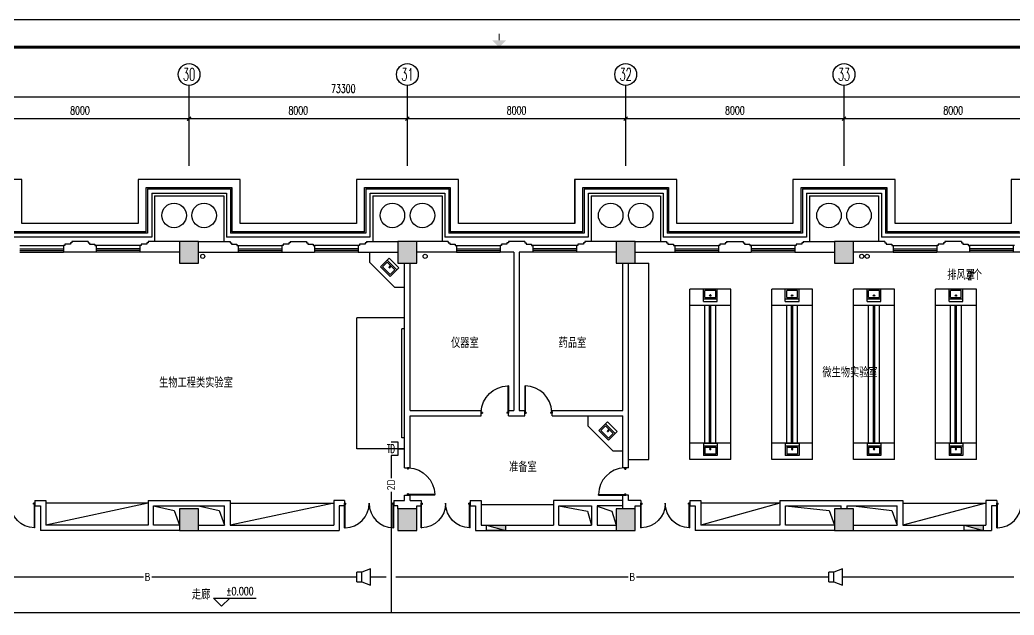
# Model space of a CAD drawing. Extents: x 190999 to 834799, y -200814 to 215286.
# Drawn here: x 470685 to 507118, y 134067 to 155886 of the extents above; entities that cross this region are included whole.
import ezdxf
from ezdxf.enums import TextEntityAlignment as Align

# ---------------------------------------------------------------- set-up
doc = ezdxf.new("R2010")
doc.units = 0
doc.header["$LTSCALE"] = 1000
doc.header["$MEASUREMENT"] = 0
for name, color, linetype in [('00-EQUIP', 3, 'Continuous'), ('00-SIG_TEXT', 7, 'Continuous'), ('00-WIRE-4', 6, 'Continuous'), ('A-墙线', 2, 'Continuous'), ('A-外包装修', 250, 'Continuous'), ('A-外窗', 145, 'Continuous'), ('A-家具', 250, 'Continuous'), ('A-门', 167, 'Continuous'), ('AXIS', 3, 'Continuous'), ('AXIS_TEXT', 7, 'Continuous'), ('COLUMN', 2, 'Continuous'), ('DIM_ELEV', 3, 'Continuous'), ('EQUIP_消火栓', 6, 'Continuous'), ('PUB_HATCH', 250, 'Continuous'), ('PUB_TEXT', 7, 'Continuous'), ('图框', 189, 'Continuous'), ('屋面排水', 7, 'Continuous'), ('房间名称', 7, 'Continuous'), ('桥架', 1, 'Continuous'), ('洞口线', 177, 'Continuous'), ('雨水管', 3, 'Continuous')]:
    doc.layers.add(name, color=color, linetype=linetype)
doc.styles.add('-GBCBIGGBENOR', font='GBENOR.shx', dxfattribs={"bigfont": 'GBCBIG.shx'})
doc.styles.add('_COMPLEX', font='COMPLEX.shx', dxfattribs={"width": 0.5})
doc.styles.add('_TCH_AXIS', font='COMPLEX', dxfattribs={"bigfont": 'GBCBIG'})
doc.styles.add('_TCH_DIM', font='SIMPLEX', dxfattribs={"bigfont": 'GBCBIG'})
doc.styles.add('COMPLEX', font='COMPLEX')
doc.styles.add('DIM_FONT', font='SIMPLEX', dxfattribs={"width": 0.7, "bigfont": 'GBCBIG'})
doc.styles.get("Standard").update_dxf_attribs({"font": 'simhei.ttf'})
doc.styles.add('zz-1', font='arial.ttf', dxfattribs={"width": 0.8})
doc.dimstyles.new('DIMN', dxfattribs={"dimtxt": 300, "dimasz": 100, "dimexe": 250, "dimexo": 300, "dimgap": 150, "dimtad": 1, "dimdec": 0, "dimzin": 0, "dimdsep": 46, "dimtxsty": 'DIM_FONT', "dimblk": 'ARCHTICK', "dimcen": 0.09, "dimclrt": 7, "dimazin": 2, "dimtfac": 1, "dimtdec": 0, "dimtix": 1, "dimtmove": 2, "dimatfit": 3, "dimfxl": 0, "dimtolj": 1, "dimtzin": 0, "dimarcsym": 0})

# ---------------------------------------------------------------- blocks, each defined once
blk = doc.blocks.new('TJAD_TK_A0')
at = {"layer": '图框'}
blk.add_line((2162, 399.3), (973, 399.3), dxfattribs=at)
at = {"layer": '图框', "const_width": 0.3}
blk.add_lwpolyline([(1567.5, 391.74), (1567.5, 394.24)], dxfattribs=at)
at = {"layer": '图框', "const_width": 1.2}
blk.add_lwpolyline([(2152, -431.7), (2152, 389.3), (998, 389.3), (998, -431.7)], close=True, dxfattribs=at)
at = {"layer": '图框'}
blk.add_solid([(1565, 391.74), (1570, 391.74), (1567.5, 389.24)], dxfattribs=at)
blk = doc.blocks.new('m1000')
at = {"layer": 'A-墙线'}
for p, q in [((0, 0), (0, 200)), ((1000, 0), (1000, 200))]:
    blk.add_line(p, q, dxfattribs=at)
at = {"layer": 'A-门'}
for p, q in [((0, 1100), (0, 100)), ((0, 1100), (20, 1100)), ((20, 1100), (20, 150)), ((0, 150), (30, 150)), ((0, 100), (50, 100)), ((30, 150), (30, 130)), ((30, 130), (50, 130)), ((50, 130), (50, 100)), ((950, 130), (950, 100)), ((970, 130), (950, 130)), ((1000, 100), (950, 100)), ((970, 150), (970, 130)), ((1000, 150), (970, 150)), ((1000, 150), (1000, 100))]:
    blk.add_line(p, q, dxfattribs=at)
blk.add_arc((0, 100), 1000, 2.866, 88.854, dxfattribs=at)
blk = doc.blocks.new('m1800')
at = {"layer": 'A-墙线'}
for p, q in [((-900, -100), (-900, 100)), ((900, -100), (900, 100))]:
    blk.add_line(p, q, dxfattribs=at)
at = {"layer": 'A-门'}
for p, q in [((-900, 900), (-900, 0)), ((-900, 900), (-880, 900)), ((-880, 900), (-880, 50)), ((880, 900), (880, 50)), ((900, 900), (880, 900)), ((900, 900), (900, 0)), ((-900, 50), (-870, 50)), ((-900, 0), (-850, 0)), ((-870, 50), (-870, 30)), ((-870, 30), (-850, 30)), ((-850, 30), (-850, 0)), ((850, 30), (850, 0)), ((870, 30), (850, 30)), ((900, 0), (850, 0)), ((870, 50), (870, 30)), ((900, 50), (870, 50))]:
    blk.add_line(p, q, dxfattribs=at)
for centre, start, end in [((-900, 0), 0, 88.7267), ((900, 0), 91.2733, 180)]:
    blk.add_arc(centre, 900, start, end, dxfattribs=at)
blk = doc.blocks.new('$TwtSys$00000434')
for p, q in [((-0.5, 0.5), (-0.5, -0.5)), ((-0.5, -0.5), (0.5, 0.5)), ((0.5, 0.5), (-0.5, 0.5)), ((0.5, -0.5), (0.5, 0.5)), ((-0.5, -0.5), (0.5, -0.5))]:
    blk.add_line(p, q)
blk.add_solid([(0.5, -0.5), (0.5, 0.5), (-0.5, -0.5)])
blk = doc.blocks.new('_ArchTick')
at = {"const_width": 0.5}
blk.add_lwpolyline([(-0.7, -0.7), (0.7, 0.7)], dxfattribs=at)
blk = doc.blocks.new('*D492')
at = {"layer": 'AXIS', "color": 0, "lineweight": -2}
for p, q in [((500885, 150867), (500885, 152517)), ((508885, 150867), (508885, 152517)), ((500885, 152267), (508885, 152267))]:
    blk.add_line(p, q, dxfattribs=at)
at = {"layer": 'Defpoints', "color": 0}
for p in [(508885, 152267), (500885, 150567), (508885, 150567)]:
    blk.add_point(p, dxfattribs=at)
at = {"layer": 'AXIS', "color": 0, "lineweight": -2, "xscale": 100, "yscale": 100, "zscale": 100, "rotation": 180}
blk.add_blockref('_ArchTick', (500885, 152267), dxfattribs=at)
at = {"layer": 'AXIS', "color": 0, "lineweight": -2, "xscale": 100, "yscale": 100, "zscale": 100}
blk.add_blockref('_ArchTick', (508885, 152267), dxfattribs=at)
at = {"layer": 'AXIS', "color": 7, "insert": (504885, 152567), "char_height": 300, "attachment_point": 5, "style": 'DIM_FONT'}
blk.add_mtext('\\A1;8000', dxfattribs=at)
blk = doc.blocks.new('*D493')
at = {"layer": 'AXIS', "color": 0, "lineweight": -2}
for p, q in [((492885, 150867), (492885, 152517)), ((500885, 150867), (500885, 152517)), ((492885, 152267), (500885, 152267))]:
    blk.add_line(p, q, dxfattribs=at)
at = {"layer": 'Defpoints', "color": 0}
for p in [(500885, 152267), (492885, 150567), (500885, 150567)]:
    blk.add_point(p, dxfattribs=at)
at = {"layer": 'AXIS', "color": 0, "lineweight": -2, "xscale": 100, "yscale": 100, "zscale": 100, "rotation": 180}
blk.add_blockref('_ArchTick', (492885, 152267), dxfattribs=at)
at = {"layer": 'AXIS', "color": 0, "lineweight": -2, "xscale": 100, "yscale": 100, "zscale": 100}
blk.add_blockref('_ArchTick', (500885, 152267), dxfattribs=at)
at = {"layer": 'AXIS', "color": 7, "insert": (496885, 152567), "char_height": 300, "attachment_point": 5, "style": 'DIM_FONT'}
blk.add_mtext('\\A1;8000', dxfattribs=at)
blk = doc.blocks.new('*D494')
at = {"layer": 'AXIS', "color": 0, "lineweight": -2}
for p, q in [((484885, 150867), (484885, 152517)), ((492885, 150867), (492885, 152517)), ((484885, 152267), (492885, 152267))]:
    blk.add_line(p, q, dxfattribs=at)
at = {"layer": 'Defpoints', "color": 0}
for p in [(492885, 152267), (484885, 150567), (492885, 150567)]:
    blk.add_point(p, dxfattribs=at)
at = {"layer": 'AXIS', "color": 0, "lineweight": -2, "xscale": 100, "yscale": 100, "zscale": 100, "rotation": 180}
blk.add_blockref('_ArchTick', (484885, 152267), dxfattribs=at)
at = {"layer": 'AXIS', "color": 0, "lineweight": -2, "xscale": 100, "yscale": 100, "zscale": 100}
blk.add_blockref('_ArchTick', (492885, 152267), dxfattribs=at)
at = {"layer": 'AXIS', "color": 7, "insert": (488885, 152567), "char_height": 300, "attachment_point": 5, "style": 'DIM_FONT'}
blk.add_mtext('\\A1;8000', dxfattribs=at)
blk = doc.blocks.new('*D495')
at = {"layer": 'AXIS', "color": 0, "lineweight": -2}
for p, q in [((476885, 150867), (476885, 152517)), ((484885, 150867), (484885, 152517)), ((476885, 152267), (484885, 152267))]:
    blk.add_line(p, q, dxfattribs=at)
at = {"layer": 'Defpoints', "color": 0}
for p in [(484885, 152267), (476885, 150567), (484885, 150567)]:
    blk.add_point(p, dxfattribs=at)
at = {"layer": 'AXIS', "color": 0, "lineweight": -2, "xscale": 100, "yscale": 100, "zscale": 100, "rotation": 180}
blk.add_blockref('_ArchTick', (476885, 152267), dxfattribs=at)
at = {"layer": 'AXIS', "color": 0, "lineweight": -2, "xscale": 100, "yscale": 100, "zscale": 100}
blk.add_blockref('_ArchTick', (484885, 152267), dxfattribs=at)
at = {"layer": 'AXIS', "color": 7, "insert": (480885, 152567), "char_height": 300, "attachment_point": 5, "style": 'DIM_FONT'}
blk.add_mtext('\\A1;8000', dxfattribs=at)
blk = doc.blocks.new('*D496')
at = {"layer": 'AXIS', "color": 0, "lineweight": -2}
for p, q in [((468885, 150867), (468885, 152517)), ((476885, 150867), (476885, 152517)), ((468885, 152267), (476885, 152267))]:
    blk.add_line(p, q, dxfattribs=at)
at = {"layer": 'Defpoints', "color": 0}
for p in [(476885, 152267), (468885, 150567), (476885, 150567)]:
    blk.add_point(p, dxfattribs=at)
at = {"layer": 'AXIS', "color": 0, "lineweight": -2, "xscale": 100, "yscale": 100, "zscale": 100, "rotation": 180}
blk.add_blockref('_ArchTick', (468885, 152267), dxfattribs=at)
at = {"layer": 'AXIS', "color": 0, "lineweight": -2, "xscale": 100, "yscale": 100, "zscale": 100}
blk.add_blockref('_ArchTick', (476885, 152267), dxfattribs=at)
at = {"layer": 'AXIS', "color": 7, "insert": (472885, 152567), "char_height": 300, "attachment_point": 5, "style": 'DIM_FONT'}
blk.add_mtext('\\A1;8000', dxfattribs=at)
blk = doc.blocks.new('*D501')
at = {"layer": 'AXIS', "color": 0, "lineweight": -2}
for p, q in [((445885, 150867), (445885, 153317)), ((445885, 153067), (519185, 153067)), ((519185, 150867), (519185, 153317))]:
    blk.add_line(p, q, dxfattribs=at)
at = {"layer": 'Defpoints', "color": 0}
for p in [(519185, 153067), (445885, 150567), (519185, 150567)]:
    blk.add_point(p, dxfattribs=at)
at = {"layer": 'AXIS', "color": 0, "lineweight": -2, "xscale": 100, "yscale": 100, "zscale": 100, "rotation": 180}
blk.add_blockref('_ArchTick', (445885, 153067), dxfattribs=at)
at = {"layer": 'AXIS', "color": 0, "lineweight": -2, "xscale": 100, "yscale": 100, "zscale": 100}
blk.add_blockref('_ArchTick', (519185, 153067), dxfattribs=at)
at = {"layer": 'AXIS', "color": 7, "insert": (482535, 153367), "char_height": 300, "attachment_point": 5, "style": 'DIM_FONT'}
blk.add_mtext('\\A1;73300', dxfattribs=at)
blk = doc.blocks.new('_AXISO')
blk.add_circle((0, 0), 0.5)
at = {"layer": 'AXIS_TEXT', "style": 'COMPLEX', "width": 1.041667}
blk.add_attdef('A', text='', height=0.56, dxfattribs=at).set_placement((-0.25, -0.28), (0.25, -0.28), align=Align.FIT)
blk = doc.blocks.new('$plan$00001609')
at = {"linetype": 'Continuous'}
for p, q in [((0, -251), (0, 251)), ((0, 251), (450, 251)), ((93, -251), (93, 251)), ((146, -199), (146, 199)), ((146, 199), (397, 199)), ((397, 199), (397, -199)), ((450, 251), (450, -251)), ((0, -251), (450, -251)), ((146, -199), (397, -199))]:
    blk.add_line(p, q, dxfattribs=at)
blk.add_line((238, 2), (238, 0))
blk.add_arc((212, 0), 26, 4.716, 0, dxfattribs=at)
at = {"style": 'zz-1'}
for tag in ['YSIZE', 'XSIZE']:
    blk.add_attdef(tag, (0, 0), '', height=0.5, dxfattribs=at)
blk = doc.blocks.new('_LINKPT1')
at = {"color": 0}
blk.add_line((0, 0), (0, 0), dxfattribs=at)
blk = doc.blocks.new('IO37IMB6')
for p, q in [((-0.5, 0.499), (-0.5, 0.999)), ((0.5, 0.999), (0.5, 0.499)), ((0.5, 0.499), (-0.5, 0.499)), ((0, 0.5), (0, 0))]:
    blk.add_line(p, q)
at = {"xscale": 0.002, "yscale": 0.002, "zscale": 0.002}
for p in [(0, 1.384), (-0.5, 0.499), (0, 0), (0.5, 0.499)]:
    blk.add_blockref('_LINKPT1', p, dxfattribs=at)
at = {"style": '_COMPLEX', "width": 0.6, "flags": 8}
blk.add_attdef('$TEXT$', text='', height=0.6, dxfattribs=at).set_placement((0, 1), align=Align.MIDDLE_CENTER)
at = {"flags": 9}
blk.add_attdef('A', (0, 0), '', height=0.00002, dxfattribs=at)
blk = doc.blocks.new('OS28WV87')
for p, q in [((0, 0.35), (0, -0.35)), ((0, 0.35), (0.35, 0.35)), ((0.35, 0.35), (1, 0.6)), ((0.35, 0.35), (0.35, -0.35)), ((1, 0.6), (1, -0.6)), ((0.35, -0.35), (0, -0.35)), ((1, -0.6), (0.35, -0.35))]:
    blk.add_line(p, q)
at = {"xscale": 0.002, "yscale": 0.002, "zscale": 0.002}
for p in [(0, 0), (0.175, 0.35), (1, 0), (0.175, -0.35)]:
    blk.add_blockref('_LINKPT1', p, dxfattribs=at)
at = {"flags": 9}
blk.add_attdef('A', (0, 0), '', height=0.00002, dxfattribs=at)

msp = doc.modelspace()

# ---------------------------------------------------------------- hatches: boundary and pattern name
at = {"layer": 'PUB_HATCH'}
for points in [[(476534.6, 147767.4), (476534.6, 146967.4), (477234.6, 146967.4), (477234.6, 147767.4)], [(484534.6, 147767.4), (484534.6, 146967.4), (485234.6, 146967.4), (485234.6, 147767.4)], [(492534.6, 147767.4), (492534.6, 146967.4), (493234.6, 146967.4), (493234.6, 147767.4)], [(500534.6, 147767.4), (500534.6, 146967.4), (501234.6, 146967.4), (501234.6, 147767.4)], [(476534.6, 137967.4), (476534.6, 137167.4), (477234.6, 137167.4), (477234.6, 137967.4)], [(484534.6, 137967.4), (484534.6, 137167.4), (485234.6, 137167.4), (485234.6, 137967.4)], [(492534.6, 137967.4), (492534.6, 137167.4), (493234.6, 137167.4), (493234.6, 137967.4)], [(500534.6, 137967.4), (500534.6, 137167.4), (501234.6, 137167.4), (501234.6, 137967.4)]]:
    msp.add_hatch(color=256, dxfattribs=at).paths.add_polyline_path(points)

# ---------------------------------------------------------------- linework, layer by layer
at = {"layer": '00-WIRE-4'}
for p, q in [((484285.1, 139917.4), (484285.1, 139089.7)), ((484285.1, 138589.1), (484285.1, 134167.4)), ((468460.1, 135467.4), (475213.8, 135467.4)), ((475518.8, 135467.4), (483034.6, 135467.4)), ((483534.6, 135467.4), (484110.1, 135467.4)), ((484460.1, 135467.4), (492975.1, 135467.4)), ((493280.1, 135467.4), (500334.6, 135467.4)), ((500834.6, 135467.4), (507102.1, 135467.4))]:
    msp.add_line(p, q, dxfattribs=at)
at = {"layer": 'A-墙线'}
for p, q in [((472334.6, 147617.4), (472284.6, 147617.4)), ((472284.6, 147617.4), (472284.6, 147367.4)), ((472334.6, 147667.4), (472334.6, 147617.4)), ((472534.6, 147667.4), (472334.6, 147667.4)), ((472534.6, 147717.4), (472534.6, 147667.4)), ((472584.6, 147717.4), (472534.6, 147717.4)), ((473184.6, 147767.4), (472584.6, 147767.4)), ((472584.6, 147767.4), (472584.6, 147717.4)), ((473184.6, 147767.4), (473184.6, 147717.4)), ((473184.6, 147717.4), (473234.6, 147717.4)), ((473234.6, 147717.4), (473234.6, 147667.4)), ((473234.6, 147667.4), (473434.6, 147667.4)), ((473434.6, 147667.4), (473434.6, 147617.4)), ((473434.6, 147617.4), (473484.6, 147617.4)), ((473484.6, 147617.4), (473484.6, 147367.4)), ((475134.6, 147617.4), (475084.6, 147617.4)), ((475084.6, 147617.4), (475084.6, 147367.4)), ((475134.6, 147667.4), (475134.6, 147617.4)), ((475334.6, 147667.4), (475134.6, 147667.4)), ((475334.6, 147717.4), (475334.6, 147667.4)), ((475384.6, 147717.4), (475334.6, 147717.4)), ((476534.6, 147767.4), (475384.6, 147767.4)), ((475384.6, 147767.4), (475384.6, 147717.4)), ((477234.6, 147767.4), (478384.6, 147767.4)), ((478384.6, 147767.4), (478384.6, 147717.4)), ((478384.6, 147717.4), (478434.6, 147717.4)), ((478434.6, 147717.4), (478434.6, 147667.4)), ((478434.6, 147667.4), (478634.6, 147667.4)), ((478634.6, 147667.4), (478634.6, 147617.4)), ((478634.6, 147617.4), (478684.6, 147617.4)), ((478684.6, 147617.4), (478684.6, 147367.4)), ((480334.6, 147617.4), (480284.6, 147617.4)), ((480284.6, 147617.4), (480284.6, 147367.4)), ((480334.6, 147667.4), (480334.6, 147617.4)), ((480534.6, 147667.4), (480334.6, 147667.4)), ((480534.6, 147717.4), (480534.6, 147667.4)), ((480584.6, 147717.4), (480534.6, 147717.4)), ((480584.6, 147767.4), (481184.6, 147767.4)), ((480584.6, 147767.4), (480584.6, 147717.4)), ((481184.6, 147767.4), (481184.6, 147717.4)), ((481184.6, 147717.4), (481234.6, 147717.4)), ((481234.6, 147717.4), (481234.6, 147667.4)), ((481234.6, 147667.4), (481434.6, 147667.4)), ((481434.6, 147667.4), (481434.6, 147617.4)), ((481434.6, 147617.4), (481484.6, 147617.4)), ((481484.6, 147617.4), (481484.6, 147367.4)), ((483134.6, 147617.4), (483084.6, 147617.4)), ((483084.6, 147617.4), (483084.6, 147367.4)), ((483134.6, 147667.4), (483134.6, 147617.4)), ((483334.6, 147667.4), (483134.6, 147667.4)), ((483334.6, 147717.4), (483334.6, 147667.4)), ((483384.6, 147717.4), (483334.6, 147717.4)), ((483384.6, 147767.4), (484534.6, 147767.4)), ((483384.6, 147767.4), (483384.6, 147717.4)), ((486384.6, 147767.4), (485234.6, 147767.4)), ((486384.6, 147767.4), (486384.6, 147717.4)), ((486384.6, 147717.4), (486434.6, 147717.4)), ((486434.6, 147717.4), (486434.6, 147667.4)), ((486434.6, 147667.4), (486634.6, 147667.4)), ((486634.6, 147667.4), (486634.6, 147617.4)), ((486634.6, 147617.4), (486684.6, 147617.4)), ((486684.6, 147617.4), (486684.6, 147367.4)), ((488334.6, 147617.4), (488284.6, 147617.4)), ((488284.6, 147617.4), (488284.6, 147367.4)), ((488334.6, 147667.4), (488334.6, 147617.4)), ((488534.6, 147667.4), (488334.6, 147667.4)), ((488534.6, 147717.4), (488534.6, 147667.4)), ((488584.6, 147717.4), (488534.6, 147717.4)), ((489184.6, 147767.4), (488584.6, 147767.4)), ((488584.6, 147767.4), (488584.6, 147717.4)), ((489184.6, 147767.4), (489184.6, 147717.4)), ((489184.6, 147717.4), (489234.6, 147717.4)), ((489234.6, 147717.4), (489234.6, 147667.4)), ((489234.6, 147667.4), (489434.6, 147667.4)), ((489434.6, 147667.4), (489434.6, 147617.4)), ((489434.6, 147617.4), (489484.6, 147617.4)), ((489484.6, 147617.4), (489484.6, 147367.4)), ((491134.6, 147617.4), (491084.6, 147617.4)), ((491084.6, 147617.4), (491084.6, 147367.4)), ((491134.6, 147667.4), (491134.6, 147617.4)), ((491334.6, 147667.4), (491134.6, 147667.4)), ((491334.6, 147717.4), (491334.6, 147667.4)), ((491384.6, 147717.4), (491334.6, 147717.4)), ((492534.6, 147767.4), (491384.6, 147767.4)), ((491384.6, 147767.4), (491384.6, 147717.4)), ((493234.6, 147767.4), (494384.6, 147767.4)), ((494384.6, 147767.4), (494384.6, 147717.4)), ((494384.6, 147717.4), (494434.6, 147717.4)), ((494434.6, 147717.4), (494434.6, 147667.4)), ((494434.6, 147667.4), (494634.6, 147667.4)), ((494634.6, 147667.4), (494634.6, 147617.4)), ((494634.6, 147617.4), (494684.6, 147617.4)), ((494684.6, 147617.4), (494684.6, 147367.4)), ((496334.6, 147617.4), (496284.6, 147617.4)), ((496284.6, 147617.4), (496284.6, 147367.4)), ((496334.6, 147667.4), (496334.6, 147617.4)), ((496534.6, 147667.4), (496334.6, 147667.4)), ((496534.6, 147717.4), (496534.6, 147667.4)), ((496584.6, 147717.4), (496534.6, 147717.4)), ((496584.6, 147767.4), (497184.6, 147767.4)), ((496584.6, 147767.4), (496584.6, 147717.4)), ((497184.6, 147767.4), (497184.6, 147717.4)), ((497184.6, 147717.4), (497234.6, 147717.4)), ((497234.6, 147717.4), (497234.6, 147667.4)), ((497234.6, 147667.4), (497434.6, 147667.4)), ((497434.6, 147667.4), (497434.6, 147617.4)), ((497434.6, 147617.4), (497484.6, 147617.4)), ((497484.6, 147617.4), (497484.6, 147367.4)), ((499134.6, 147617.4), (499084.6, 147617.4)), ((499084.6, 147617.4), (499084.6, 147367.4)), ((499134.6, 147667.4), (499134.6, 147617.4)), ((499334.6, 147667.4), (499134.6, 147667.4)), ((499334.6, 147717.4), (499334.6, 147667.4)), ((499384.6, 147717.4), (499334.6, 147717.4)), ((499384.6, 147767.4), (500534.6, 147767.4)), ((499384.6, 147767.4), (499384.6, 147717.4)), ((502384.6, 147767.4), (501234.6, 147767.4)), ((502384.6, 147767.4), (502384.6, 147717.4)), ((502384.6, 147717.4), (502434.6, 147717.4)), ((502434.6, 147717.4), (502434.6, 147667.4)), ((502434.6, 147667.4), (502634.6, 147667.4)), ((502634.6, 147667.4), (502634.6, 147617.4)), ((502634.6, 147617.4), (502684.6, 147617.4)), ((502684.6, 147617.4), (502684.6, 147367.4)), ((504334.6, 147617.4), (504284.6, 147617.4)), ((504284.6, 147617.4), (504284.6, 147367.4)), ((504334.6, 147667.4), (504334.6, 147617.4)), ((504534.6, 147667.4), (504334.6, 147667.4)), ((504534.6, 147717.4), (504534.6, 147667.4)), ((504584.6, 147717.4), (504534.6, 147717.4)), ((505184.6, 147767.4), (504584.6, 147767.4)), ((504584.6, 147767.4), (504584.6, 147717.4)), ((505184.6, 147767.4), (505184.6, 147717.4)), ((505184.6, 147717.4), (505234.6, 147717.4)), ((505234.6, 147717.4), (505234.6, 147667.4)), ((505234.6, 147667.4), (505434.6, 147667.4)), ((505434.6, 147667.4), (505434.6, 147617.4)), ((505434.6, 147617.4), (505484.6, 147617.4)), ((505484.6, 147617.4), (505484.6, 147367.4)), ((507134.6, 147617.4), (507084.6, 147617.4)), ((507084.6, 147617.4), (507084.6, 147367.4)), ((473484.6, 147367.4), (472284.6, 147367.4)), ((476534.6, 147367.4), (475084.6, 147367.4)), ((477234.6, 147367.4), (478684.6, 147367.4)), ((480284.6, 147367.4), (481484.6, 147367.4)), ((483084.6, 147367.4), (484534.6, 147367.4)), ((486684.6, 147367.4), (485234.6, 147367.4)), ((488784.6, 147367.4), (488284.6, 147367.4)), ((488784.6, 147367.4), (488784.6, 141567.4)), ((488984.6, 147367.4), (488984.6, 141567.4)), ((489484.6, 147367.4), (488984.6, 147367.4)), ((492534.6, 147367.4), (491084.6, 147367.4)), ((493234.6, 147367.4), (494684.6, 147367.4)), ((496284.6, 147367.4), (497484.6, 147367.4)), ((499084.6, 147367.4), (500534.6, 147367.4)), ((502684.6, 147367.4), (501234.6, 147367.4)), ((505484.6, 147367.4), (504284.6, 147367.4)), ((508484.6, 147367.4), (507084.6, 147367.4)), ((484784.6, 139467.4), (484784.6, 146967.4)), ((484984.6, 141567.4), (484984.6, 146967.4)), ((492784.6, 141567.4), (492784.6, 146967.4)), ((492984.6, 139467.4), (492984.6, 146967.4)), ((484984.6, 141567.4), (487584.6, 141567.4)), ((484984.6, 141367.4), (487584.6, 141367.4)), ((484984.6, 139467.4), (484984.6, 141367.4)), ((488584.6, 141567.4), (488784.6, 141567.4)), ((488584.6, 141367.4), (489184.6, 141367.4)), ((488984.6, 141567.4), (489184.6, 141567.4)), ((490184.6, 141567.4), (492784.6, 141567.4)), ((490184.6, 141367.4), (492784.6, 141367.4)), ((492784.6, 139467.4), (492784.6, 141367.4)), ((484784.6, 138267.4), (484784.6, 138467.4)), ((484984.6, 138267.4), (484984.6, 138467.4)), ((492784.6, 137967.4), (492784.6, 138467.4)), ((492984.6, 138267.4), (492984.6, 138467.4)), ((471234.6, 138267.4), (471634.6, 138267.4)), ((471634.6, 138267.4), (471634.6, 137367.4)), ((475384.6, 138267.4), (475384.6, 137367.4)), ((475384.6, 138267.4), (478384.6, 138267.4)), ((478384.6, 138267.4), (478384.6, 137367.4)), ((482584.6, 138267.4), (482184.6, 138267.4)), ((482184.6, 138267.4), (482184.6, 137367.4)), ((484384.6, 138267.4), (484784.6, 138267.4)), ((484984.6, 138267.4), (485384.6, 138267.4)), ((487184.6, 138267.4), (487584.6, 138267.4)), ((487584.6, 138267.4), (487584.6, 137367.4)), ((493434.6, 138267.4), (492984.6, 138267.4)), ((495234.6, 138267.4), (495634.6, 138267.4)), ((495634.6, 138267.4), (495634.6, 137367.4)), ((498534.6, 138267.4), (498534.6, 137367.4)), ((498534.6, 138267.4), (503034.6, 138267.4)), ((503034.6, 138267.4), (503034.6, 137367.4)), ((506484.6, 138267.4), (506084.6, 138267.4)), ((506084.6, 138267.4), (506084.6, 137367.4)), ((471234.6, 138067.4), (471434.6, 138067.4)), ((471434.6, 138067.4), (471434.6, 137167.4)), ((475584.6, 138067.4), (478184.6, 138067.4)), ((475584.6, 137367.4), (475584.6, 138067.4)), ((478184.6, 137367.4), (478184.6, 138067.4)), ((482584.6, 138067.4), (482384.6, 138067.4)), ((482384.6, 138067.4), (482384.6, 137167.4)), ((484534.6, 138067.4), (484384.6, 138067.4)), ((484534.6, 137967.4), (484534.6, 138067.4)), ((485234.6, 138067.4), (485384.6, 138067.4)), ((485234.6, 137967.4), (485234.6, 138067.4)), ((487184.6, 138067.4), (487384.6, 138067.4)), ((487384.6, 138067.4), (487384.6, 137167.4)), ((493234.6, 138067.4), (493434.6, 138067.4)), ((493234.6, 137967.4), (493234.6, 138067.4)), ((495234.6, 138067.4), (495434.6, 138067.4)), ((495434.6, 138067.4), (495434.6, 137167.4)), ((498734.6, 138067.4), (500784.6, 138067.4)), ((498734.6, 137367.4), (498734.6, 138067.4)), ((500784.6, 137967.4), (500784.6, 138067.4)), ((500984.6, 138067.4), (502834.6, 138067.4)), ((500984.6, 138067.4), (500984.6, 137967.4)), ((502834.6, 137367.4), (502834.6, 138067.4)), ((506484.6, 138067.4), (506284.6, 138067.4)), ((506284.6, 138067.4), (506284.6, 137167.4)), ((475384.6, 137367.4), (471634.6, 137367.4)), ((476534.6, 137367.4), (475584.6, 137367.4)), ((477234.6, 137367.4), (478184.6, 137367.4)), ((478384.6, 137367.4), (482184.6, 137367.4)), ((487584.6, 137367.4), (490234.6, 137367.4)), ((490434.6, 137367.4), (491634.6, 137367.4)), ((491834.6, 137367.4), (492534.6, 137367.4)), ((498534.6, 137367.4), (495634.6, 137367.4)), ((500534.6, 137367.4), (498734.6, 137367.4)), ((501234.6, 137367.4), (502834.6, 137367.4)), ((503034.6, 137367.4), (506084.6, 137367.4)), ((476534.6, 137167.4), (471434.6, 137167.4)), ((477234.6, 137167.4), (482384.6, 137167.4)), ((487384.6, 137167.4), (492534.6, 137167.4)), ((500534.6, 137167.4), (495434.6, 137167.4)), ((501234.6, 137167.4), (506284.6, 137167.4))]:
    msp.add_line(p, q, dxfattribs=at)
for points in [[(492784.6, 138267.4), (490234.6, 138267.4), (490234.6, 137367.4)], [(490434.6, 137367.4), (490434.6, 138067.4), (491634.6, 138067.4), (491634.6, 137367.4)], [(492784.6, 138067.4), (491834.6, 138067.4), (491834.6, 137367.4)]]:
    msp.add_lwpolyline(points, dxfattribs=at)
at = {"layer": 'A-外包装修'}
for p, q in [((475314.6, 148117.4), (475314.6, 149737.4)), ((475316, 149737.4), (478453.2, 149737.4)), ((475364.6, 149687.4), (475364.6, 148067.4)), ((475366, 149687.4), (478403.2, 149687.4)), ((475514.6, 149537.4), (475514.6, 147917.4)), ((475516, 149537.4), (478253.2, 149537.4)), ((475614.6, 149437.4), (475614.6, 147767.4)), ((475616, 149437.4), (478153.2, 149437.4)), ((478154.6, 149437.4), (478154.6, 147767.4)), ((478254.6, 149537.4), (478254.6, 147917.4)), ((478404.6, 149687.4), (478404.6, 148067.4)), ((478454.6, 148117.4), (478454.6, 149737.4)), ((483314.6, 148117.4), (483314.6, 149737.4)), ((483316, 149737.4), (486453.2, 149737.4)), ((483364.6, 149687.4), (483364.6, 148067.4)), ((483366, 149687.4), (486403.2, 149687.4)), ((483514.6, 149537.4), (483514.6, 147917.4)), ((483516, 149537.4), (486253.2, 149537.4)), ((483614.6, 149437.4), (483614.6, 147767.4)), ((483616, 149437.4), (486153.2, 149437.4)), ((486154.6, 149437.4), (486154.6, 147767.4)), ((486254.6, 149537.4), (486254.6, 147917.4)), ((486404.6, 149687.4), (486404.6, 148067.4)), ((486454.6, 148117.4), (486454.6, 149737.4)), ((491314.6, 148117.4), (491314.6, 149737.4)), ((491316, 149737.4), (494453.2, 149737.4)), ((491364.6, 149687.4), (491364.6, 148067.4)), ((491366, 149687.4), (494403.2, 149687.4)), ((491514.6, 149537.4), (491514.6, 147917.4)), ((491516, 149537.4), (494253.2, 149537.4)), ((491614.6, 149437.4), (491614.6, 147767.4)), ((491616, 149437.4), (494153.2, 149437.4)), ((494154.6, 149437.4), (494154.6, 147767.4)), ((494254.6, 149537.4), (494254.6, 147917.4)), ((494404.6, 149687.4), (494404.6, 148067.4)), ((494454.6, 148117.4), (494454.6, 149737.4)), ((499314.6, 148117.4), (499314.6, 149737.4)), ((499316, 149737.4), (502453.2, 149737.4)), ((499364.6, 149687.4), (499364.6, 148067.4)), ((499366, 149687.4), (502403.2, 149687.4)), ((499514.6, 149537.4), (499514.6, 147917.4)), ((499516, 149537.4), (502253.2, 149537.4)), ((499614.6, 149437.4), (499614.6, 147767.4)), ((499616, 149437.4), (502153.2, 149437.4)), ((502154.6, 149437.4), (502154.6, 147767.4)), ((502254.6, 149537.4), (502254.6, 147917.4)), ((502404.6, 149687.4), (502404.6, 148067.4)), ((502454.6, 148117.4), (502454.6, 149737.4)), ((475364.6, 148067.4), (470404.6, 148067.4)), ((475314.6, 148117.4), (470454.6, 148117.4)), ((483364.6, 148067.4), (478404.6, 148067.4)), ((483314.6, 148117.4), (478454.6, 148117.4)), ((491364.6, 148067.4), (486404.6, 148067.4)), ((491314.6, 148117.4), (486454.6, 148117.4)), ((499364.6, 148067.4), (494404.6, 148067.4)), ((499314.6, 148117.4), (494454.6, 148117.4)), ((507364.6, 148067.4), (502404.6, 148067.4)), ((507314.6, 148117.4), (502454.6, 148117.4)), ((475514.6, 147917.4), (470254.6, 147917.4)), ((483514.6, 147917.4), (478254.6, 147917.4)), ((491514.6, 147917.4), (486254.6, 147917.4)), ((499514.6, 147917.4), (494254.6, 147917.4)), ((507514.6, 147917.4), (502254.6, 147917.4))]:
    msp.add_line(p, q, dxfattribs=at)
for centre in [(476334.6, 148717.4), (477434.6, 148717.4), (484334.6, 148717.4), (485434.6, 148717.4), (492334.6, 148717.4), (493434.6, 148717.4), (500334.6, 148717.4), (501434.6, 148717.4)]:
    msp.add_circle(centre, 450, dxfattribs=at)
at = {"layer": 'A-外窗'}
for p, q in [((470684.6, 147617.4), (472284.6, 147617.4)), ((475084.6, 147617.4), (473484.6, 147617.4)), ((478684.6, 147617.4), (480284.6, 147617.4)), ((483084.6, 147617.4), (481484.6, 147617.4)), ((486684.6, 147617.4), (488284.6, 147617.4)), ((491084.6, 147617.4), (489484.6, 147617.4)), ((494684.6, 147617.4), (496284.6, 147617.4)), ((499084.6, 147617.4), (497484.6, 147617.4)), ((502684.6, 147617.4), (504284.6, 147617.4)), ((507084.6, 147617.4), (505484.6, 147617.4)), ((470684.6, 147497.4), (472284.6, 147497.4)), ((470684.6, 147437.4), (472284.6, 147437.4)), ((470684.6, 147367.4), (472284.6, 147367.4)), ((475084.6, 147497.4), (473484.6, 147497.4)), ((475084.6, 147437.4), (473484.6, 147437.4)), ((475084.6, 147367.4), (473484.6, 147367.4)), ((478684.6, 147497.4), (480284.6, 147497.4)), ((478684.6, 147437.4), (480284.6, 147437.4)), ((478684.6, 147367.4), (480284.6, 147367.4)), ((483084.6, 147497.4), (481484.6, 147497.4)), ((483084.6, 147437.4), (481484.6, 147437.4)), ((483084.6, 147367.4), (481484.6, 147367.4)), ((486684.6, 147497.4), (488284.6, 147497.4)), ((486684.6, 147437.4), (488284.6, 147437.4)), ((486684.6, 147367.4), (488284.6, 147367.4)), ((491084.6, 147497.4), (489484.6, 147497.4)), ((491084.6, 147437.4), (489484.6, 147437.4)), ((491084.6, 147367.4), (489484.6, 147367.4)), ((494684.6, 147497.4), (496284.6, 147497.4)), ((494684.6, 147437.4), (496284.6, 147437.4)), ((494684.6, 147367.4), (496284.6, 147367.4)), ((499084.6, 147497.4), (497484.6, 147497.4)), ((499084.6, 147437.4), (497484.6, 147437.4)), ((499084.6, 147367.4), (497484.6, 147367.4)), ((502684.6, 147497.4), (504284.6, 147497.4)), ((502684.6, 147437.4), (504284.6, 147437.4)), ((502684.6, 147367.4), (504284.6, 147367.4)), ((507084.6, 147497.4), (505484.6, 147497.4)), ((507084.6, 147437.4), (505484.6, 147437.4)), ((507084.6, 147367.4), (505484.6, 147367.4))]:
    msp.add_line(p, q, dxfattribs=at)
at = {"layer": 'A-家具'}
for p, q in [((483509.6, 146992.4), (483509.6, 147367.4)), ((483509.6, 146992.4), (484409.6, 146092.4)), ((493234.6, 146967.4), (493734.6, 146967.4)), ((493734.6, 139767.4), (493734.6, 146967.4)), ((484409.6, 146092.4), (484784.6, 146092.4)), ((495234.6, 139767.4), (495234.6, 146017.4)), ((496734.6, 146017.4), (495234.6, 146017.4)), ((496734.6, 139767.4), (496734.6, 146017.4)), ((498234.6, 139767.4), (498234.6, 146017.4)), ((499734.6, 146017.4), (498234.6, 146017.4)), ((499734.6, 139767.4), (499734.6, 146017.4)), ((501234.6, 139767.4), (501234.6, 146017.4)), ((502734.6, 146017.4), (501234.6, 146017.4)), ((502734.6, 139767.4), (502734.6, 146017.4)), ((504234.6, 139767.4), (504234.6, 146017.4)), ((505734.6, 146017.4), (504234.6, 146017.4)), ((505734.6, 139767.4), (505734.6, 146017.4)), ((496734.6, 145417.4), (495234.6, 145417.4)), ((495784.6, 140367.4), (495784.6, 145417.4)), ((495959.6, 140367.4), (495959.6, 145417.4)), ((496009.6, 140367.4), (496009.6, 145417.4)), ((496184.6, 140367.4), (496184.6, 145417.4)), ((499734.6, 145417.4), (498234.6, 145417.4)), ((498784.6, 140367.4), (498784.6, 145417.4)), ((498959.6, 140367.4), (498959.6, 145417.4)), ((499009.6, 140367.4), (499009.6, 145417.4)), ((499184.6, 140367.4), (499184.6, 145417.4)), ((502734.6, 145417.4), (501234.6, 145417.4)), ((501784.6, 140367.4), (501784.6, 145417.4)), ((501959.6, 140367.4), (501959.6, 145417.4)), ((502009.6, 140367.4), (502009.6, 145417.4)), ((502184.6, 140367.4), (502184.6, 145417.4)), ((505734.6, 145417.4), (504234.6, 145417.4)), ((504784.6, 140367.4), (504784.6, 145417.4)), ((504959.6, 140367.4), (504959.6, 145417.4)), ((505009.6, 140367.4), (505009.6, 145417.4)), ((505184.6, 140367.4), (505184.6, 145417.4)), ((483034.6, 140167.4), (483034.6, 144967.4)), ((484784.6, 144967.4), (483034.6, 144967.4)), ((484684.6, 140567.4), (484684.6, 144567.4)), ((484784.6, 144567.4), (484684.6, 144567.4)), ((491509.6, 140992.4), (491509.6, 141367.4)), ((491509.6, 140992.4), (492409.6, 140092.4)), ((484784.6, 140567.4), (484684.6, 140567.4)), ((496734.6, 140367.4), (495234.6, 140367.4)), ((499734.6, 140367.4), (498234.6, 140367.4)), ((502734.6, 140367.4), (501234.6, 140367.4)), ((505734.6, 140367.4), (504234.6, 140367.4)), ((484784.6, 140167.4), (483034.6, 140167.4)), ((492409.6, 140092.4), (492784.6, 140092.4)), ((492984.6, 139767.4), (493734.6, 139767.4)), ((496734.6, 139767.4), (495234.6, 139767.4)), ((499734.6, 139767.4), (498234.6, 139767.4)), ((502734.6, 139767.4), (501234.6, 139767.4)), ((505734.6, 139767.4), (504234.6, 139767.4)), ((475384.6, 138167.4), (471634.6, 138167.4)), ((475384.6, 138167.4), (471634.6, 137367.4)), ((478384.6, 138167.4), (482184.6, 138167.4)), ((482184.6, 138167.4), (478384.6, 137367.4)), ((487584.6, 138117.4), (490234.6, 138117.4)), ((498534.6, 138167.4), (495634.6, 138167.4)), ((498534.6, 138167.4), (495634.6, 137367.4)), ((503034.6, 138167.4), (506084.6, 138167.4)), ((506084.6, 138167.4), (503034.6, 137367.4))]:
    msp.add_line(p, q, dxfattribs=at)
at = {"layer": 'AXIS'}
for p, q in [((476884.6, 150537.4), (476884.6, 153486.5)), ((484884.6, 150537.4), (484884.6, 153486.5)), ((492884.6, 150537.4), (492884.6, 153486.5)), ((500884.6, 150537.4), (500884.6, 153486.5))]:
    msp.add_line(p, q, dxfattribs=at)
at = {"layer": 'COLUMN'}
for p, q in [((476534.6, 147767.4), (476534.6, 146967.4)), ((477234.6, 147767.4), (476534.6, 147767.4)), ((477234.6, 146967.4), (477234.6, 147767.4)), ((484534.6, 147767.4), (484534.6, 146967.4)), ((485234.6, 147767.4), (484534.6, 147767.4)), ((485234.6, 146967.4), (485234.6, 147767.4)), ((492534.6, 147767.4), (492534.6, 146967.4)), ((493234.6, 147767.4), (492534.6, 147767.4)), ((493234.6, 146967.4), (493234.6, 147767.4)), ((500534.6, 147767.4), (500534.6, 146967.4)), ((501234.6, 147767.4), (500534.6, 147767.4)), ((501234.6, 146967.4), (501234.6, 147767.4)), ((476534.6, 146967.4), (477234.6, 146967.4)), ((484534.6, 146967.4), (485234.6, 146967.4)), ((492534.6, 146967.4), (493234.6, 146967.4)), ((500534.6, 146967.4), (501234.6, 146967.4)), ((476534.6, 137967.4), (476534.6, 137167.4)), ((477234.6, 137967.4), (476534.6, 137967.4)), ((477234.6, 137167.4), (477234.6, 137967.4)), ((484534.6, 137967.4), (484534.6, 137167.4)), ((485234.6, 137967.4), (484534.6, 137967.4)), ((485234.6, 137167.4), (485234.6, 137967.4)), ((492534.6, 137967.4), (492534.6, 137167.4)), ((493234.6, 137967.4), (492534.6, 137967.4)), ((493234.6, 137167.4), (493234.6, 137967.4)), ((500534.6, 137967.4), (500534.6, 137167.4)), ((501234.6, 137967.4), (500534.6, 137967.4)), ((501234.6, 137167.4), (501234.6, 137967.4)), ((476534.6, 137167.4), (477234.6, 137167.4)), ((484534.6, 137167.4), (485234.6, 137167.4)), ((492534.6, 137167.4), (493234.6, 137167.4)), ((500534.6, 137167.4), (501234.6, 137167.4))]:
    msp.add_line(p, q, dxfattribs=at)
at = {"layer": 'DIM_ELEV'}
for p, q in [((478076.8, 134393.7), (477776.8, 134693.7)), ((477776.8, 134693.7), (479341.8, 134693.7)), ((478076.8, 134393.7), (478376.8, 134693.7))]:
    msp.add_line(p, q, dxfattribs=at)
at = {"layer": '屋面排水'}
for points in [[(507014.8, 149883.6), (507014.8, 148417.4), (502754.8, 148417.4), (502754.8, 150037.4), (499014.8, 150037.4), (499014.8, 148417.4), (494753.4, 148417.4), (494754.8, 150037.4), (491014.8, 150037.4), (491014.8, 148417.4), (486754.8, 148417.4), (486754.8, 150037.4), (483014.8, 150037.4), (483014.8, 148417.4), (478754.6, 148417.4), (478754.6, 150037.4), (475014.8, 150037.4), (475014.8, 148417.4), (470754.6, 148417.4), (470754.6, 150037.4), (467015.1, 150037.4)], [(507384.6, 150037.4), (507014.6, 150037.4), (507014.6, 148417.4), (502754.6, 148417.4), (502754.6, 150037.4), (499014.6, 150037.4), (499014.6, 148417.4), (494754.6, 148417.4), (494754.6, 150037.4), (491014.6, 150037.4), (491014.6, 148417.4), (486754.6, 148417.4), (486754.6, 150037.4), (483014.6, 150037.4), (483014.6, 148417.4), (478754.6, 148417.4), (478754.6, 150037.4), (475016.3, 150037.4), (475014.9, 148417.4), (470754.6, 148417.4), (470754.6, 150037.4), (467016.3, 150037.4)], [(470454.6, 148117.4), (475314.6, 148117.4), (475316, 149737.4), (478454.6, 149737.4), (478454.6, 148117.4), (483314.6, 148117.4), (483314.6, 149737.4), (486454.6, 149737.4), (486454.6, 148117.4), (491314.6, 148117.4), (491314.6, 149737.4), (494454.6, 149737.4), (494454.6, 148117.4), (499314.6, 148117.4), (499314.6, 149737.4), (502454.6, 149737.4), (502454.6, 148117.4), (507314.6, 148117.4)], [(470454.6, 148117.4), (475314.6, 148117.4), (475314.6, 149737.4), (478454.6, 149737.4), (478454.6, 148117.4), (483314.6, 148117.4), (483314.6, 149737.4), (486454.6, 149737.4), (486454.6, 148117.4), (491314.6, 148117.4), (491314.6, 149737.4), (494454.6, 149737.4), (494453.2, 148117.4), (499314.6, 148117.4), (499314.6, 149737.4), (502454.6, 149737.4), (502454.6, 148117.4), (507314.6, 148117.4)]]:
    msp.add_lwpolyline(points, dxfattribs=at)
at = {"layer": '桥架'}
msp.add_line((445884.6, 134167.4), (518584.6, 134167.4), dxfattribs=at)
at = {"layer": '洞口线'}
for points in [[(475584.6, 138067.4), (476338.7, 137903.2), (476534.6, 137367.4)], [(477234.6, 138067.4), (477988.7, 137903.2), (478184.6, 137367.4)], [(490434.6, 138067.4), (491479.9, 137879.2), (491634.7, 137367.4)], [(491834.6, 138067.1), (492379.9, 137878.9), (492534.6, 137367.4)], [(498734.6, 138067.4), (500338.7, 137903.2), (500534.6, 137367.4)], [(501234.6, 138067.4), (502638.7, 137903.2), (502834.6, 137367.4)]]:
    msp.add_lwpolyline(points, dxfattribs=at)
at = {"layer": '雨水管'}
for centre in [(477384.6, 147217.4), (485534.6, 147217.4), (501534.6, 147217.4), (501734.6, 147217.4)]:
    msp.add_circle(centre, 75, dxfattribs=at)

# ---------------------------------------------------------------- block references
at = {"layer": '00-EQUIP'}
ref = msp.add_blockref('IO37IMB6', (484784.6, 140167.4), dxfattribs=dict(at, xscale=500, yscale=500, zscale=500, rotation=90))
ref.add_attrib('$TEXT$', 'TD', dxfattribs={"layer": '0', "height": 300, "style": '_COMPLEX', "width": 0.6, "flags": 8}).set_placement((484284.6, 140167.4), align=Align.MIDDLE_CENTER)
at = {"layer": '00-EQUIP', "xscale": -500, "yscale": 500, "zscale": 500, "rotation": 180}
for p in [(483034.6, 135467.4), (500334.6, 135467.4)]:
    msp.add_blockref('OS28WV87', p, dxfattribs=at)
at = {"layer": 'A-家具'}
for p, rotation in [((484389.9, 146972.7), 225.0000000000001), ((492389.9, 140972.7), 225.0000000000001), ((495984.6, 140367.4), 270), ((498984.6, 140367.4), 270), ((501984.6, 140367.4), 270), ((504984.6, 140367.4), 270)]:
    msp.add_blockref('$plan$00001609', p, dxfattribs=dict(at, rotation=rotation))
at = {"layer": 'A-家具', "yscale": -1, "rotation": 89.99999999999999}
for p in [(495984.6, 145567.4), (498984.6, 145567.4), (501984.6, 145567.4), (504984.6, 145567.4)]:
    msp.add_blockref('$plan$00001609', p, dxfattribs=at)
at = {"layer": 'A-门', "xscale": -1}
msp.add_blockref('m1000', (488584.6, 141367.4), dxfattribs=at)
at = {"layer": 'A-门'}
msp.add_blockref('m1000', (489184.6, 141367.4), dxfattribs=at)
at = {"layer": 'A-门', "xscale": -1}
for name, p, rotation in [('m1000', (484784.6, 138467.4), 270), ('m1800', (470334.6, 138167.4), 180), ('m1800', (486284.6, 138167.4), 180), ('m1800', (494334.6, 138167.4), 180)]:
    msp.add_blockref(name, p, dxfattribs=dict(at, rotation=rotation))
at = {"layer": 'A-门'}
for name, p, rotation in [('m1000', (492984.6, 138467.4), 90), ('m1800', (483484.6, 138167.4), 180), ('m1800', (507384.6, 138167.4), 180)]:
    msp.add_blockref(name, p, dxfattribs=dict(at, rotation=rotation))
at = {"layer": 'AXIS'}
ref = msp.add_blockref('_AXISO', (476884.6, 153886.5), dxfattribs=dict(at, xscale=800, yscale=800, zscale=800))
ref.add_attrib('A', '30', dxfattribs={"layer": 'AXIS_TEXT', "height": 452.55, "style": '_TCH_AXIS', "width": 0.636364}).set_placement((476658.3, 153660.2), (477110.9, 153660.2), align=Align.FIT)
ref = msp.add_blockref('_AXISO', (484884.6, 153886.5), dxfattribs=dict(at, xscale=800, yscale=800, zscale=800))
ref.add_attrib('A', '31', dxfattribs={"layer": 'AXIS_TEXT', "height": 452.55, "style": '_TCH_AXIS', "width": 0.75}).set_placement((484658.3, 153660.2), (485110.9, 153660.2), align=Align.FIT)
ref = msp.add_blockref('_AXISO', (492884.6, 153886.5), dxfattribs=dict(at, xscale=800, yscale=800, zscale=800))
ref.add_attrib('A', '32', dxfattribs={"layer": 'AXIS_TEXT', "height": 452.55, "style": '_TCH_AXIS', "width": 0.636364}).set_placement((492658.3, 153660.2), (493110.9, 153660.2), align=Align.FIT)
ref = msp.add_blockref('_AXISO', (500884.6, 153886.5), dxfattribs=dict(at, xscale=800, yscale=800, zscale=800))
ref.add_attrib('A', '33', dxfattribs={"layer": 'AXIS_TEXT', "height": 452.55, "style": '_TCH_AXIS', "width": 0.636364}).set_placement((500658.3, 153660.2), (501110.9, 153660.2), align=Align.FIT)
at = {"layer": 'EQUIP_消火栓', "xscale": -700, "yscale": 200, "zscale": 700, "rotation": 180}
for p in [(488134.9, 137267.4), (505634.6, 137267.4)]:
    msp.add_blockref('$TwtSys$00000434', p, dxfattribs=at)
at = {"layer": '图框', "xscale": 100, "yscale": 100, "zscale": 100}
msp.add_blockref('TJAD_TK_A0', (331498.6, 115956.8), dxfattribs=at)

# ---------------------------------------------------------------- texts
at = {"layer": '00-SIG_TEXT', "style": '-GBCBIGGBENOR'}
msp.add_text('2D', height=300, rotation=90, dxfattribs=at).set_placement((484285.1, 138839.4), align=Align.MIDDLE_CENTER)
for p in [(475366.3, 135467.4), (493127.6, 135467.4)]:
    msp.add_text('B', height=300, dxfattribs=at).set_placement(p, align=Align.MIDDLE_CENTER)
at = {"layer": 'PUB_TEXT', "style": '_TCH_DIM', "width": 0.705882}
msp.add_text('%%P0.000', height=297.5, dxfattribs=at).set_placement((478241.8, 134798.5))
at = {"layer": '房间名称', "style": '_TCH_DIM'}
for s, height, p in [('排风罩', 337.59, (504667, 146359.7)), ('个', 337.6, (505604.2, 146359.7)), ('仪器室', 337.59, (486486.6, 143868)), ('药品室', 337.59, (490425.5, 143868)), ('微生物实验室', 337.59, (500092.3, 142784.7)), ('生物工程类实验室', 337.59, (475787.4, 142408.3)), ('准备室', 337.59, (488611.8, 139319.3)), ('走廊', 337.59, (476987.2, 134644.1))]:
    msp.add_text(s, height=height, dxfattribs=at).set_placement(p)
at = {"layer": '房间名称', "style": '_TCH_DIM', "width": 0.705882}
msp.add_text('2', height=297.5, dxfattribs=at).set_placement((505404.2, 146359.7))

# ---------------------------------------------------------------- dimensions: what is measured, and where the dimension line sits
at = {"layer": 'AXIS'}
for p1, p2, distance, picture, middle in [((445884.6, 150567.4), (519184.6, 150567.4), 2500, '*D501', (482534.6, 153367.4)), ((468884.6, 150567.4), (476884.6, 150567.4), 1700, '*D496', (472884.6, 152567.4)), ((476884.6, 150567.4), (484884.6, 150567.4), 1700, '*D495', (480884.6, 152567.4)), ((484884.6, 150567.4), (492884.6, 150567.4), 1700, '*D494', (488884.6, 152567.4)), ((492884.6, 150567.4), (500884.6, 150567.4), 1700, '*D493', (496884.6, 152567.4)), ((500884.6, 150567.4), (508884.6, 150567.4), 1700, '*D492', (504884.6, 152567.4))]:
    dim = msp.add_aligned_dim(p1=p1, p2=p2, distance=distance, dimstyle='DIMN', dxfattribs=at)
    dim.commit()
    dim.dimension.update_dxf_attribs({"geometry": picture, "text_midpoint": middle})

doc.saveas('drawing.dxf')
